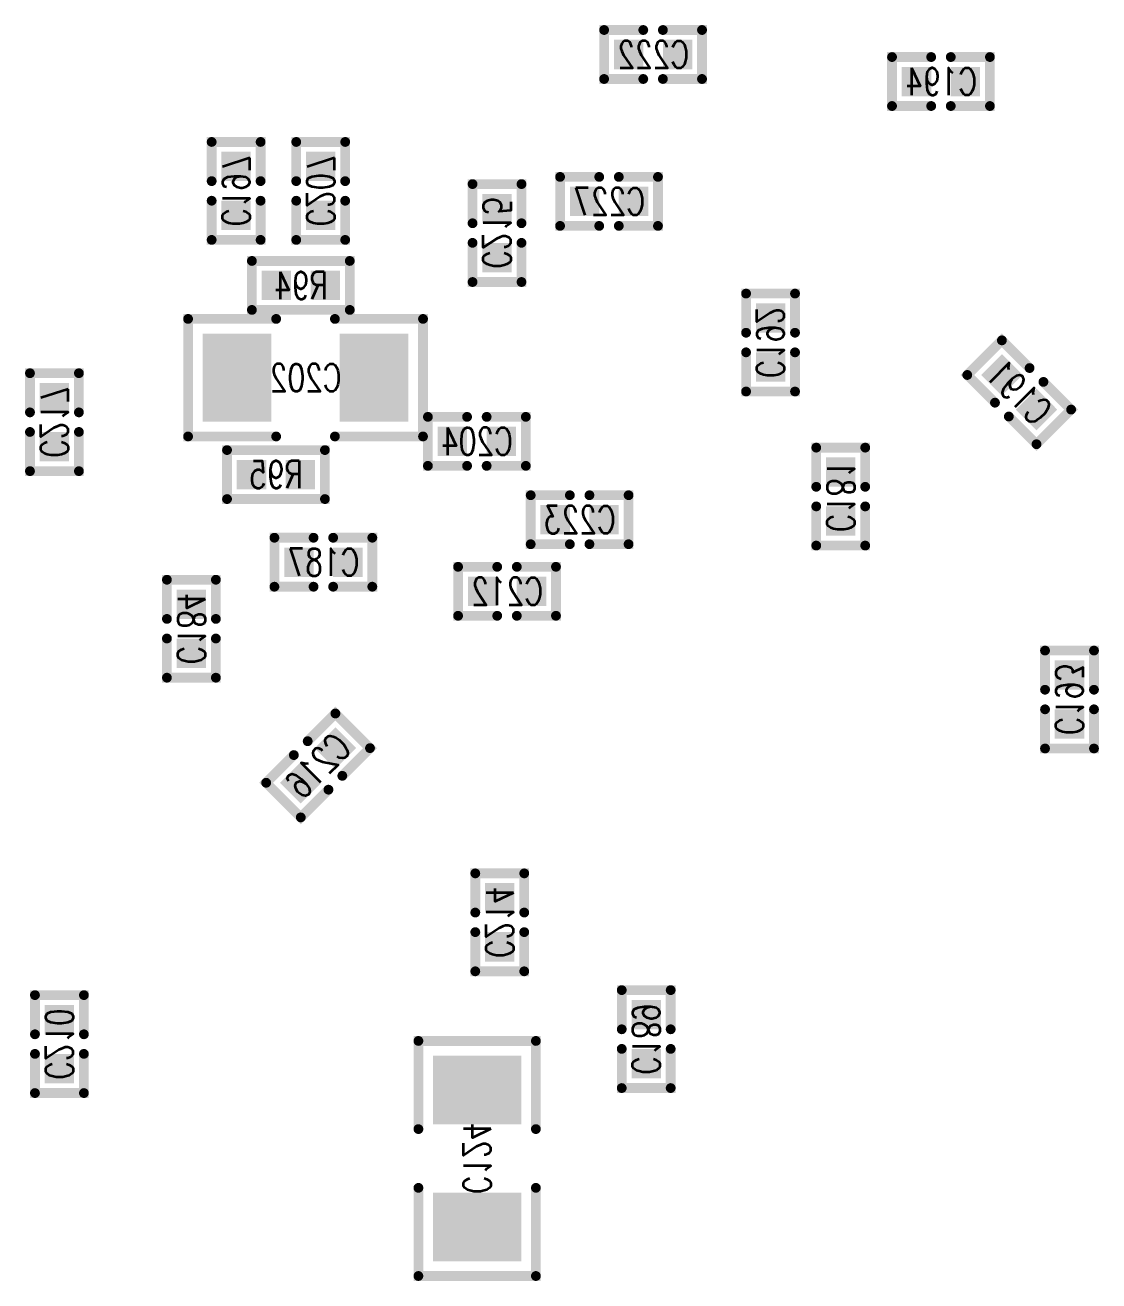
# Model space of a CAD drawing. Extents: x -52.6 to 3.6, y -24.2 to 61.8.
# Drawn here: x -26.76 to -15.79, y 22.95 to 35.78 of the extents above; entities that cross this region are included whole.
import ezdxf
from ezdxf.enums import TextEntityAlignment as Align

# ---------------------------------------------------------------- set-up
doc = ezdxf.new("R2010")
doc.units = 0
for name, color, linetype in [('DRIL_NPLTE_THRU_01', 3, 'CONTINUOUS'), ('DRIL_NPLTE_THRU_02', 176, 'CONTINUOUS'), ('DRIL_NPLTE_THRU_03', 222, 'CONTINUOUS'), ('DRIL_NPLTE_THRU_04', 34, 'CONTINUOUS'), ('DRIL_NPLTE_THRU_05', 171, 'CONTINUOUS'), ('DRIL_NPLTE_THRU_06', 186, 'CONTINUOUS'), ('DRIL_NPLTE_THRU_07', 6, 'CONTINUOUS'), ('DRIL_NPLTE_THRU_08', 2, 'CONTINUOUS'), ('DRIL_PLTE_THRU_01', 3, 'CONTINUOUS'), ('DRIL_PLTE_THRU_02', 176, 'CONTINUOUS'), ('DRIL_PLTE_THRU_03', 222, 'CONTINUOUS'), ('DRIL_PLTE_THRU_04', 34, 'CONTINUOUS'), ('DRIL_PLTE_THRU_05', 171, 'CONTINUOUS'), ('DRIL_PLTE_THRU_06', 186, 'CONTINUOUS'), ('DRIL_PLTE_THRU_07', 6, 'CONTINUOUS'), ('DRIL_PLTE_THRU_08', 2, 'CONTINUOUS'), ('PADS_BOT', 56, 'CONTINUOUS'), ('PADS_INNER', 96, 'CONTINUOUS'), ('PADS_TOP', 96, 'CONTINUOUS'), ('PART_BOT_2DLINE_126', 254, 'CONTINUOUS'), ('PART_NAME_129', 3, 'CONTINUOUS')]:
    doc.layers.add(name, color=color, linetype=linetype)
doc.styles.add('W0$04', font='simplex', dxfattribs={"width": 0.75})

# ---------------------------------------------------------------- blocks, each defined once
blk = doc.blocks.new('SMOOTH_0$1')
at = {"const_width": 0.05}
blk.add_lwpolyline([(-0.025, 0, 1), (0.025, 0, 1)], format="xyb", close=True, dxfattribs=at)
blk = doc.blocks.new('PART_BODY_BOT_164')
at = {"layer": 'PART_BOT_2DLINE_126', "const_width": 0.1}
for points in [[(-0.1, 0.25), (-0.5, 0.25), (-0.5, -0.25), (-0.1, -0.25)], [(0.1, 0.25), (0.5, 0.25), (0.5, -0.25), (0.1, -0.25)]]:
    blk.add_lwpolyline(points, dxfattribs=at)
at = {"layer": 'PART_BOT_2DLINE_126'}
for p in [(-0.5, 0.25), (-0.1, 0.25), (0.1, 0.25), (0.5, 0.25), (-0.5, -0.25), (-0.1, -0.25), (0.1, -0.25), (0.5, -0.25)]:
    blk.add_blockref('SMOOTH_0$1', p, dxfattribs=at)
blk = doc.blocks.new('DRIL_HOLE_0')
blk.add_lwpolyline([(0, 0, 1), (0, 0, 1)], format="xyb", close=True)
blk = doc.blocks.new('PAD_0')
blk.add_lwpolyline([(0, 0, 1), (0, 0, 1)], format="xyb", close=True)
blk = doc.blocks.new('PAD_1')
at = {"const_width": 0.3}
blk.add_lwpolyline([(-0.15, 0), (0.15, 0)], dxfattribs=at)
blk = doc.blocks.new('STK_BOT_408')
at = {"layer": 'DRIL_NPLTE_THRU_01'}
blk.add_blockref('DRIL_HOLE_0', (0, 0), dxfattribs=at)
at = {"layer": 'DRIL_NPLTE_THRU_02'}
blk.add_blockref('DRIL_HOLE_0', (0, 0), dxfattribs=at)
at = {"layer": 'DRIL_NPLTE_THRU_03'}
blk.add_blockref('DRIL_HOLE_0', (0, 0), dxfattribs=at)
at = {"layer": 'DRIL_NPLTE_THRU_04'}
blk.add_blockref('DRIL_HOLE_0', (0, 0), dxfattribs=at)
at = {"layer": 'DRIL_NPLTE_THRU_05'}
blk.add_blockref('DRIL_HOLE_0', (0, 0), dxfattribs=at)
at = {"layer": 'DRIL_NPLTE_THRU_06'}
blk.add_blockref('DRIL_HOLE_0', (0, 0), dxfattribs=at)
at = {"layer": 'DRIL_NPLTE_THRU_07'}
blk.add_blockref('DRIL_HOLE_0', (0, 0), dxfattribs=at)
at = {"layer": 'DRIL_NPLTE_THRU_08'}
blk.add_blockref('DRIL_HOLE_0', (0, 0), dxfattribs=at)
at = {"layer": 'PADS_BOT'}
blk.add_blockref('PAD_1', (0, 0), dxfattribs=at)
at = {"layer": 'PADS_INNER'}
blk.add_blockref('PAD_0', (0, 0), dxfattribs=at)
at = {"layer": 'PADS_TOP'}
blk.add_blockref('PAD_0', (0, 0), dxfattribs=at)
blk = doc.blocks.new('SYM_BOT_9')
for name, p in [('PART_BODY_BOT_164', (0, 0)), ('STK_BOT_408', (-0.25, 0)), ('STK_BOT_408', (0.25, 0))]:
    blk.add_blockref(name, p)
blk = doc.blocks.new('PART_BOT_13')
blk.add_blockref('SYM_BOT_9', (0, 0))
at = {"layer": 'PART_NAME_129', "style": 'W0$04', "width": 0.75}
blk.add_text('C214', height=0.28, rotation=180, dxfattribs=at).set_placement((0, 0), align=Align.MIDDLE_CENTER)
blk = doc.blocks.new('PART_BOT_65')
blk.add_blockref('SYM_BOT_9', (0, 0))
at = {"layer": 'PART_NAME_129', "style": 'W0$04', "width": 0.75}
blk.add_text('C207', height=0.28, dxfattribs=at).set_placement((0, 0), align=Align.MIDDLE_CENTER)
blk = doc.blocks.new('PART_BOT_66')
blk.add_blockref('SYM_BOT_9', (0, 0))
at = {"layer": 'PART_NAME_129', "style": 'W0$04', "width": 0.75}
blk.add_text('C197', height=0.28, dxfattribs=at).set_placement((0, 0), align=Align.MIDDLE_CENTER)
blk = doc.blocks.new('PART_BODY_BOT_163')
at = {"layer": 'PART_BOT_2DLINE_126', "const_width": 0.1}
for points in [[(-0.3, 0.6), (-1.2, 0.6), (-1.2, -0.6), (-0.3, -0.6)], [(0.3, -0.6), (1.2, -0.6), (1.2, 0.6), (0.3, 0.6)]]:
    blk.add_lwpolyline(points, dxfattribs=at)
at = {"layer": 'PART_BOT_2DLINE_126'}
for p in [(-1.2, 0.6), (-0.3, 0.6), (0.3, 0.6), (1.2, 0.6), (-1.2, -0.6), (-0.3, -0.6), (0.3, -0.6), (1.2, -0.6)]:
    blk.add_blockref('SMOOTH_0$1', p, dxfattribs=at)
blk = doc.blocks.new('PAD_3')
at = {"const_width": 0.7}
blk.add_lwpolyline([(-0.45, 0), (0.45, 0)], dxfattribs=at)
blk = doc.blocks.new('STK_BOT_406')
at = {"layer": 'DRIL_PLTE_THRU_01'}
blk.add_blockref('DRIL_HOLE_0', (0, 0), dxfattribs=at)
at = {"layer": 'DRIL_PLTE_THRU_02'}
blk.add_blockref('DRIL_HOLE_0', (0, 0), dxfattribs=at)
at = {"layer": 'DRIL_PLTE_THRU_03'}
blk.add_blockref('DRIL_HOLE_0', (0, 0), dxfattribs=at)
at = {"layer": 'DRIL_PLTE_THRU_04'}
blk.add_blockref('DRIL_HOLE_0', (0, 0), dxfattribs=at)
at = {"layer": 'DRIL_PLTE_THRU_05'}
blk.add_blockref('DRIL_HOLE_0', (0, 0), dxfattribs=at)
at = {"layer": 'DRIL_PLTE_THRU_06'}
blk.add_blockref('DRIL_HOLE_0', (0, 0), dxfattribs=at)
at = {"layer": 'DRIL_PLTE_THRU_07'}
blk.add_blockref('DRIL_HOLE_0', (0, 0), dxfattribs=at)
at = {"layer": 'DRIL_PLTE_THRU_08'}
blk.add_blockref('DRIL_HOLE_0', (0, 0), dxfattribs=at)
at = {"layer": 'PADS_BOT', "rotation": 90}
blk.add_blockref('PAD_3', (0, 0), dxfattribs=at)
at = {"layer": 'PADS_INNER'}
blk.add_blockref('PAD_0', (0, 0), dxfattribs=at)
at = {"layer": 'PADS_TOP'}
blk.add_blockref('PAD_0', (0, 0), dxfattribs=at)
blk = doc.blocks.new('SYM_BOT_12')
for name, p in [('STK_BOT_406', (-0.7, 0)), ('STK_BOT_406', (0.7, 0)), ('PART_BODY_BOT_163', (0, 0))]:
    blk.add_blockref(name, p)
blk = doc.blocks.new('PART_BOT_82')
blk.add_blockref('SYM_BOT_12', (0, 0))
at = {"layer": 'PART_NAME_129', "style": 'W0$04', "width": 0.75}
blk.add_text('C202', height=0.28, dxfattribs=at).set_placement((0, 0), align=Align.MIDDLE_CENTER)
blk = doc.blocks.new('PART_BOT_128')
blk.add_blockref('SYM_BOT_9', (0, 0))
at = {"layer": 'PART_NAME_129', "style": 'W0$04', "width": 0.75}
blk.add_text('C227', height=0.28, dxfattribs=at).set_placement((0, 0), align=Align.MIDDLE_CENTER)
blk = doc.blocks.new('PART_BOT_148')
blk.add_blockref('SYM_BOT_9', (0, 0))
at = {"layer": 'PART_NAME_129', "style": 'W0$04', "width": 0.75}
blk.add_text('C184', height=0.28, rotation=180, dxfattribs=at).set_placement((0, 0), align=Align.MIDDLE_CENTER)
blk = doc.blocks.new('PART_BODY_BOT_166')
at = {"layer": 'PART_BOT_2DLINE_126', "const_width": 0.1}
blk.add_lwpolyline([(-0.5, 0.25), (0.5, 0.25), (0.5, -0.25), (-0.5, -0.25)], close=True, dxfattribs=at)
at = {"layer": 'PART_BOT_2DLINE_126'}
for p in [(-0.5, 0.25), (0.5, 0.25), (-0.5, -0.25), (0.5, -0.25)]:
    blk.add_blockref('SMOOTH_0$1', p, dxfattribs=at)
blk = doc.blocks.new('SYM_BOT_5')
for name, p in [('PART_BODY_BOT_166', (0, 0)), ('STK_BOT_408', (-0.25, 0)), ('STK_BOT_408', (0.25, 0))]:
    blk.add_blockref(name, p)
blk = doc.blocks.new('PART_BOT_149')
blk.add_blockref('SYM_BOT_5', (0, 0))
at = {"layer": 'PART_NAME_129', "style": 'W0$04', "width": 0.75}
blk.add_text('R95', height=0.28, dxfattribs=at).set_placement((0, 0), align=Align.MIDDLE_CENTER)
blk = doc.blocks.new('PART_BOT_150')
blk.add_blockref('SYM_BOT_5', (0, 0))
at = {"layer": 'PART_NAME_129', "style": 'W0$04', "width": 0.75}
blk.add_text('R94', height=0.28, dxfattribs=at).set_placement((0, 0), align=Align.MIDDLE_CENTER)
blk = doc.blocks.new('PART_BOT_151')
blk.add_blockref('SYM_BOT_9', (0, 0))
at = {"layer": 'PART_NAME_129', "style": 'W0$04', "width": 0.75}
blk.add_text('C187', height=0.28, rotation=180, dxfattribs=at).set_placement((0, 0), align=Align.MIDDLE_CENTER)
blk = doc.blocks.new('PART_BOT_196')
blk.add_blockref('SYM_BOT_9', (0, 0))
at = {"layer": 'PART_NAME_129', "style": 'W0$04', "width": 0.75}
blk.add_text('C223', height=0.28, dxfattribs=at).set_placement((0, 0), align=Align.MIDDLE_CENTER)
blk = doc.blocks.new('PART_BOT_231')
blk.add_blockref('SYM_BOT_9', (0, 0))
at = {"layer": 'PART_NAME_129', "style": 'W0$04', "width": 0.75}
blk.add_text('C204', height=0.28, rotation=180, dxfattribs=at).set_placement((0, 0), align=Align.MIDDLE_CENTER)
blk = doc.blocks.new('PART_BOT_239')
blk.add_blockref('SYM_BOT_12', (0, 0))
at = {"layer": 'PART_NAME_129', "style": 'W0$04', "width": 0.75}
blk.add_text('C124', height=0.28, rotation=180, dxfattribs=at).set_placement((0, 0), align=Align.MIDDLE_CENTER)
blk = doc.blocks.new('PART_BOT_242')
blk.add_blockref('SYM_BOT_9', (0, 0))
at = {"layer": 'PART_NAME_129', "style": 'W0$04', "width": 0.75}
blk.add_text('C181', height=0.28, dxfattribs=at).set_placement((0, 0), align=Align.MIDDLE_CENTER)
blk = doc.blocks.new('PART_BOT_245')
blk.add_blockref('SYM_BOT_9', (0, 0))
at = {"layer": 'PART_NAME_129', "style": 'W0$04', "width": 0.75}
blk.add_text('C189', height=0.28, rotation=180, dxfattribs=at).set_placement((0, 0), align=Align.MIDDLE_CENTER)
blk = doc.blocks.new('PART_BOT_247')
blk.add_blockref('SYM_BOT_9', (0, 0))
at = {"layer": 'PART_NAME_129', "style": 'W0$04', "width": 0.75}
blk.add_text('C191', height=0.28, dxfattribs=at).set_placement((0, 0), align=Align.MIDDLE_CENTER)
blk = doc.blocks.new('PART_BOT_248')
blk.add_blockref('SYM_BOT_9', (0, 0))
at = {"layer": 'PART_NAME_129', "style": 'W0$04', "width": 0.75}
blk.add_text('C192', height=0.28, rotation=180, dxfattribs=at).set_placement((0, 0), align=Align.MIDDLE_CENTER)
blk = doc.blocks.new('PART_BOT_249')
blk.add_blockref('SYM_BOT_9', (0, 0))
at = {"layer": 'PART_NAME_129', "style": 'W0$04', "width": 0.75}
blk.add_text('C193', height=0.28, rotation=180, dxfattribs=at).set_placement((0, 0), align=Align.MIDDLE_CENTER)
blk = doc.blocks.new('PART_BOT_250')
blk.add_blockref('SYM_BOT_9', (0, 0))
at = {"layer": 'PART_NAME_129', "style": 'W0$04', "width": 0.75}
blk.add_text('C194', height=0.28, dxfattribs=at).set_placement((0, 0), align=Align.MIDDLE_CENTER)
blk = doc.blocks.new('PART_BOT_265')
blk.add_blockref('SYM_BOT_9', (0, 0))
at = {"layer": 'PART_NAME_129', "style": 'W0$04', "width": 0.75}
blk.add_text('C210', height=0.28, rotation=180, dxfattribs=at).set_placement((0, 0), align=Align.MIDDLE_CENTER)
blk = doc.blocks.new('PART_BOT_267')
blk.add_blockref('SYM_BOT_9', (0, 0))
at = {"layer": 'PART_NAME_129', "style": 'W0$04', "width": 0.75}
blk.add_text('C212', height=0.28, dxfattribs=at).set_placement((0, 0), align=Align.MIDDLE_CENTER)
blk = doc.blocks.new('PART_BOT_268')
blk.add_blockref('SYM_BOT_9', (0, 0))
at = {"layer": 'PART_NAME_129', "style": 'W0$04', "width": 0.75}
blk.add_text('C215', height=0.28, dxfattribs=at).set_placement((0, 0), align=Align.MIDDLE_CENTER)
blk = doc.blocks.new('PART_BOT_269')
blk.add_blockref('SYM_BOT_9', (0, 0))
at = {"layer": 'PART_NAME_129', "style": 'W0$04', "width": 0.75}
blk.add_text('C216', height=0.28, dxfattribs=at).set_placement((0, 0), align=Align.MIDDLE_CENTER)
blk = doc.blocks.new('PART_BOT_270')
blk.add_blockref('SYM_BOT_9', (0, 0))
at = {"layer": 'PART_NAME_129', "style": 'W0$04', "width": 0.75}
blk.add_text('C217', height=0.28, rotation=180, dxfattribs=at).set_placement((0, 0), align=Align.MIDDLE_CENTER)
blk = doc.blocks.new('PART_BOT_295')
blk.add_blockref('SYM_BOT_9', (0, 0))
at = {"layer": 'PART_NAME_129', "style": 'W0$04', "width": 0.75}
blk.add_text('C222', height=0.28, rotation=180, dxfattribs=at).set_placement((0, 0), align=Align.MIDDLE_CENTER)

msp = doc.modelspace()

# ---------------------------------------------------------------- block references
at = {"xscale": -1}
for name, p, rotation in [('PART_BOT_295', (-20.341, 35.476), -180), ('PART_BOT_66', (-24.6, 34.083), -90), ('PART_BOT_65', (-23.736, 34.083), -90), ('PART_BOT_268', (-21.935, 33.653), -90), ('PART_BOT_248', (-19.141, 32.535), -270), ('PART_BOT_247', (-16.601, 32.027), -45), ('PART_BOT_270', (-26.456, 31.722), -270), ('PART_BOT_231', (-22.141, 31.526), -180), ('PART_BOT_242', (-18.424, 30.962), -90), ('PART_BOT_151', (-23.709, 30.292), -180), ('PART_BOT_148', (-25.057, 29.613), -270), ('PART_BOT_249', (-16.087, 28.89), -270), ('PART_BOT_269', (-23.763, 28.217), -315), ('PART_BOT_13', (-21.907, 26.615), -270), ('PART_BOT_265', (-26.405, 25.372), -270), ('PART_BOT_245', (-20.411, 25.423), -270), ('PART_BOT_239', (-22.138, 24.204), -270)]:
    msp.add_blockref(name, p, dxfattribs=dict(at, rotation=rotation))
for name, p in [('PART_BOT_250', (-17.4, 35.2)), ('PART_BOT_128', (-20.791, 33.976)), ('PART_BOT_150', (-23.939, 33.118)), ('PART_BOT_82', (-23.891, 32.176)), ('PART_BOT_149', (-24.193, 31.187)), ('PART_BOT_196', (-21.091, 30.726)), ('PART_BOT_267', (-21.833, 29.995))]:
    msp.add_blockref(name, p, dxfattribs=at)

doc.saveas('drawing.dxf')
